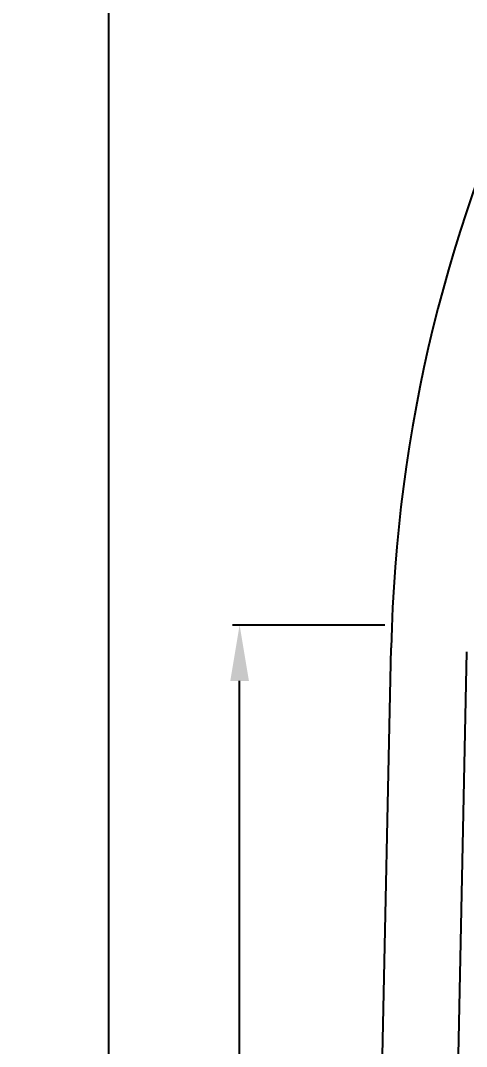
# Model space of a CAD drawing. Header units: millimetres. Extents: x 1448 to 2566, y 1057 to 1416.
# Drawn here: x 1724.52 to 1740.49, y 1265.49 to 1302.21 of the extents above; entities that cross this region are included whole.
import ezdxf

# ---------------------------------------------------------------- set-up
doc = ezdxf.new("R2010")
doc.units = ezdxf.units.MM
doc.layers.add('Dimension', color=3, linetype='Continuous')
doc.styles.get("Standard").update_dxf_attribs({"font": 'arial.ttf'})
doc.dimstyles.new('Standard$0', dxfattribs={"dimtxt": 2.3, "dimasz": 2, "dimexe": 1, "dimexo": 1, "dimgap": 1, "dimtad": 0, "dimtih": 1, "dimtoh": 1, "dimdec": 1, "dimzin": 0, "dimdsep": 46, "dimtxsty": 'Standard', "dimcen": 0, "dimclrd": 4, "dimclre": 4, "dimclrt": 4, "dimadec": 1, "dimazin": 0, "dimtfac": 1, "dimtdec": 1, "dimtofl": 0, "dimtmove": 0, "dimatfit": 0, "dimfxl": 1, "dimtolj": 1, "dimtzin": 0, "dimarcsym": 0})

# ---------------------------------------------------------------- blocks, each defined once
blk = doc.blocks.new('*D220')
at = {"layer": 'Defpoints', "color": 0, "ltscale": 1000, "transparency": 16777216}
for p in [(1727.685, 1332.286), (1757.084, 1332.286), (1807.632, 1170.356)]:
    blk.add_point(p, dxfattribs=at)
at = {"layer": 'Dimension', "color": 3, "lineweight": -2, "ltscale": 1000, "transparency": 16777216}
for p, q in [((1756.834, 1332.286), (1727.435, 1332.286)), ((1727.685, 1172.356), (1727.685, 1330.286)), ((1807.382, 1170.356), (1727.435, 1170.356))]:
    blk.add_line(p, q, dxfattribs=at)
at = {"layer": 'Dimension', "color": 3, "ltscale": 1000, "transparency": 16777216}
for points in [[(1727.351, 1330.286), (1728.018, 1330.286), (1727.685, 1332.286)], [(1727.351, 1172.356), (1728.018, 1172.356), (1727.685, 1170.356)]]:
    blk.add_solid(points, dxfattribs=at)
at = {"layer": 'Dimension', "ltscale": 1000, "transparency": 16777216, "insert": (1726.158, 1251.321), "char_height": 2.5, "attachment_point": 5, "rotation": 90}
blk.add_mtext('\\A1;162±2', dxfattribs=at)
blk = doc.blocks.new('*D221')
at = {"layer": 'Defpoints', "color": 0, "ltscale": 1000, "transparency": 16777216}
for p in [(1732.364, 1280.576), (1737.815, 1280.576), (1736.547, 1175.622)]:
    blk.add_point(p, dxfattribs=at)
at = {"layer": 'Dimension', "color": 3, "lineweight": -2, "ltscale": 1000, "transparency": 16777216}
for p, q in [((1737.565, 1280.576), (1732.114, 1280.576)), ((1732.364, 1177.622), (1732.364, 1278.576)), ((1736.297, 1175.622), (1732.114, 1175.622))]:
    blk.add_line(p, q, dxfattribs=at)
at = {"layer": 'Dimension', "color": 3, "ltscale": 1000, "transparency": 16777216}
for points in [[(1732.031, 1278.576), (1732.698, 1278.576), (1732.364, 1280.576)], [(1732.031, 1177.622), (1732.698, 1177.622), (1732.364, 1175.622)]]:
    blk.add_solid(points, dxfattribs=at)
at = {"layer": 'Dimension', "ltscale": 1000, "transparency": 16777216, "insert": (1730.838, 1228.099), "char_height": 2.5, "attachment_point": 5, "rotation": 90}
blk.add_mtext('\\A1;105±2', dxfattribs=at)

msp = doc.modelspace()

# ---------------------------------------------------------------- linework, layer by layer
for p, q in [((1737.36469, 1259.40439), (1737.79175, 1279.75684)), ((1740.48932, 1279.61267), (1740.0641, 1259.34775))]:
    msp.add_line(p, q)
msp.add_arc((1790.78008, 1278.64498), 53, 153.79794, 178.79794)

# ---------------------------------------------------------------- dimensions: what is measured, and where the dimension line sits
at = {"layer": 'Dimension', "color": 40, "ltscale": 1000, "true_color": 0xf8d731}
for base, p1, p2, picture, middle in [((1727.68472, 1332.28554), (1807.63155, 1170.35576), (1757.08362, 1332.28554), '*D220', (1727.68472, 1251.32065)), ((1732.36446, 1280.57613), (1736.54738, 1175.62236), (1737.81528, 1280.57613), '*D221', (1732.36446, 1228.09925))]:
    dim = msp.add_linear_dim(base=base, p1=p1, p2=p2, angle=90, dimstyle='Standard$0', override={"dimtxt": 2.5, "dimexe": 0.25, "dimexo": 0.25, "dimgap": 0.25, "dimtad": 1, "dimtih": 0, "dimtoh": 0, "dimdec": 0, "dimclrd": 3, "dimclre": 3, "dimclrt": 256, "dimadec": 0, "dimtol": 1, "dimtp": 2, "dimtm": 2, "dimtdec": 0, "dimatfit": 3, "dimfxl": 1.25, "dimarcsym": 2}, dxfattribs=at)
    dim.commit()
    dim.dimension.update_dxf_attribs({"geometry": picture, "text_midpoint": middle, "dimtype": 160})

doc.saveas('drawing.dxf')
